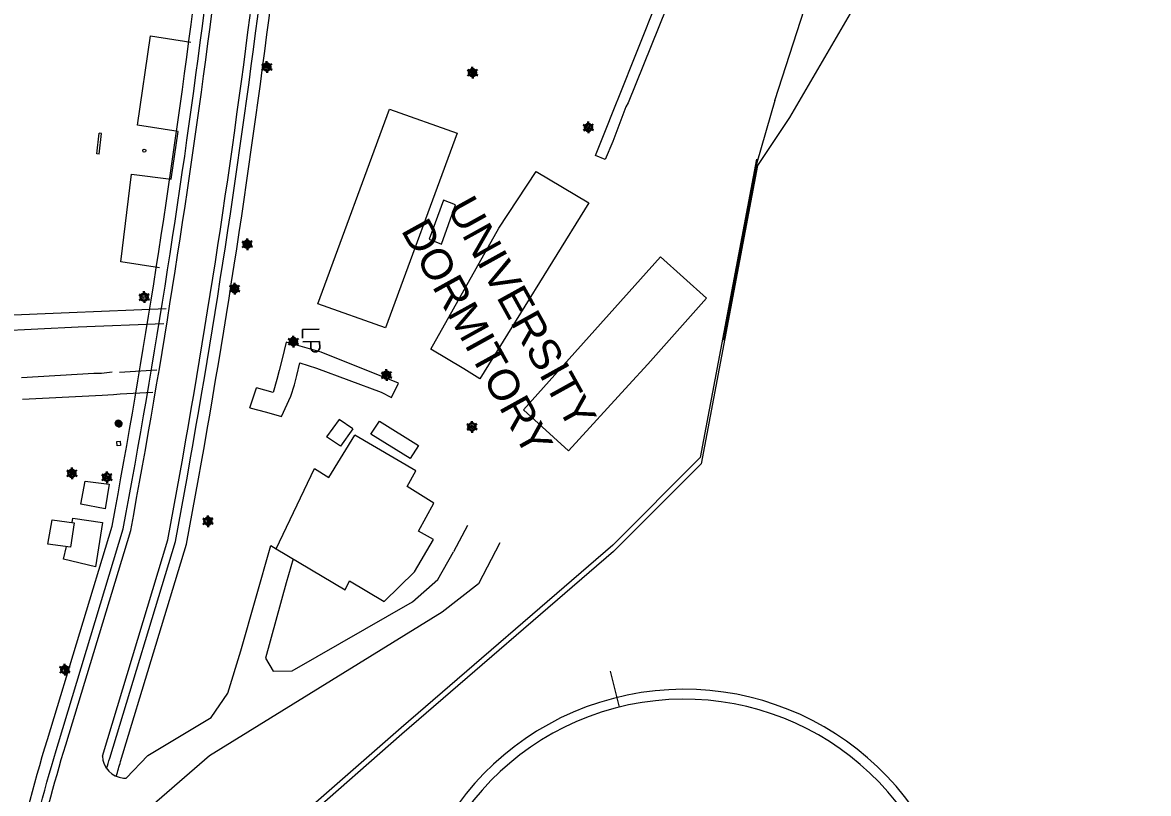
# Model space of a CAD drawing. Header units: millimetres. Extents: x -616979 to 2364082, y 43054 to 1637649.
# Drawn here: x 1337468 to 1479533, y 380221 to 477499 of the extents above; entities that cross this region are included whole.
import ezdxf

# ---------------------------------------------------------------- set-up
doc = ezdxf.new("R2010")
doc.units = ezdxf.units.MM
doc.styles.add('L60', font='simplex_.ttf', dxfattribs={"height": 1.524})
doc.styles.get("Standard").update_dxf_attribs({"font": 'arial.ttf'})
pattern_1 = [(274.122352842, (-1143931965.24, 498535506.95), (110.383895001, -53.5464532), [15.335759567, -107.350316972]), (4.122352842, (-1143931964.69, 498535499.3), (101.564413631, 68.8222116007), [7.667879784, -204.830683992]), (4.122352842, (-1143931964.55, 498535497.39), (101.564413631, 68.8222116007), [6.134303827, -206.364259949]), (4.122352842, (-1143931964.826, 498535501.214), (101.564413631, 68.8222116007), [6.134303827, -206.364259949]), (334.122352842, (-1143931964.41, 498535495.48), (101.564536254, 68.822030639), [4.907443062, -117.778633478]), (34.122352842, (-1143931964.96, 498535503.13), (-8.8193587465, 122.368483839), [4.907443062, -117.778633478])]
pattern_2 = [(274.122352842, (-1143946584.38, 498542414.69), (110.383895001, -53.5464532), [15.335759567, -107.350316972]), (4.122352842, (-1143946583.83, 498542407.04), (101.564413631, 68.8222116007), [7.667879784, -204.830683992]), (4.122352842, (-1143946583.694, 498542405.125), (101.564413631, 68.8222116007), [6.134303827, -206.364259949]), (4.122352842, (-1143946583.97, 498542408.95), (101.564413631, 68.8222116007), [6.134303827, -206.364259949]), (334.122352842, (-1143946583.56, 498542403.21), (101.564536254, 68.822030639), [4.907443062, -117.778633478]), (34.122352842, (-1143946584.11, 498542410.86), (-8.8193587465, 122.368483839), [4.907443062, -117.778633478])]
pattern_3 = [(274.122352842, (-1143946656.21, 498497721.17), (110.383895001, -53.5464532), [15.335759567, -107.350316972]), (4.122352842, (-1143946655.663, 498497713.52), (101.564413631, 68.8222116007), [7.667879784, -204.830683992]), (4.122352842, (-1143946655.526, 498497711.61), (101.564413631, 68.8222116007), [6.134303827, -206.364259949]), (4.122352842, (-1143946655.8, 498497715.434), (101.564413631, 68.8222116007), [6.134303827, -206.364259949]), (334.122352842, (-1143946655.39, 498497709.7), (101.564536254, 68.822030639), [4.907443062, -117.778633478]), (34.122352842, (-1143946655.94, 498497717.35), (-8.8193587465, 122.368483839), [4.907443062, -117.778633478])]
pattern_4 = [(274.122352842, (-1143957432.51, 498504256.95), (110.383895001, -53.5464532), [15.335759567, -107.350316972]), (4.122352842, (-1143957431.96, 498504249.3), (101.564413631, 68.8222116007), [7.667879784, -204.830683992]), (4.122352842, (-1143957431.82, 498504247.39), (101.564413631, 68.8222116007), [6.134303827, -206.364259949]), (4.122352842, (-1143957432.1, 498504251.215), (101.564413631, 68.8222116007), [6.134303827, -206.364259949]), (334.122352842, (-1143957431.68, 498504245.48), (101.564536254, 68.822030639), [4.907443062, -117.778633478]), (34.122352842, (-1143957432.24, 498504253.13), (-8.8193587465, 122.368483839), [4.907443062, -117.778633478])]
pattern_5 = [(274.122352842, (-1143975009.8, 498520762.77), (110.383895001, -53.5464532), [15.335759567, -107.350316972]), (4.122352842, (-1143975009.246, 498520755.125), (101.564413631, 68.8222116007), [7.667879784, -204.830683992]), (4.122352842, (-1143975009.11, 498520753.21), (101.564413631, 68.8222116007), [6.134303827, -206.364259949]), (4.122352842, (-1143975009.384, 498520757.037), (101.564413631, 68.8222116007), [6.134303827, -206.364259949]), (334.122352842, (-1143975008.97, 498520751.3), (101.564536254, 68.822030639), [4.907443062, -117.778633478]), (34.122352842, (-1143975009.52, 498520758.95), (-8.8193587465, 122.368483839), [4.907443062, -117.778633478])]
pattern_6 = [(274.122352842, (-1143972534.67, 498543130.37), (110.383895001, -53.5464532), [15.335759567, -107.350316972]), (4.122352842, (-1143972534.116, 498543122.72), (101.564413631, 68.8222116007), [7.667879784, -204.830683992]), (4.122352842, (-1143972533.98, 498543120.806), (101.564413631, 68.8222116007), [6.134303827, -206.364259949]), (4.122352842, (-1143972534.254, 498543124.63), (101.564413631, 68.8222116007), [6.134303827, -206.364259949]), (334.122352842, (-1143972533.84, 498543118.89), (101.564536254, 68.822030639), [4.907443062, -117.778633478]), (34.122352842, (-1143972534.39, 498543126.54), (-8.8193587465, 122.368483839), [4.907443062, -117.778633478])]
pattern_7 = [(274.122352842, (-1143988011.06, 498514091.99), (110.383895001, -53.5464532), [15.335759567, -107.350316972]), (4.122352842, (-1143988010.51, 498514084.34), (101.564413631, 68.8222116007), [7.667879784, -204.830683992]), (4.122352842, (-1143988010.37, 498514082.43), (101.564413631, 68.8222116007), [6.134303827, -206.364259949]), (4.122352842, (-1143988010.65, 498514086.25), (101.564413631, 68.8222116007), [6.134303827, -206.364259949]), (334.122352842, (-1143988010.23, 498514080.52), (101.564536254, 68.822030639), [4.907443062, -117.778633478]), (34.122352842, (-1143988010.79, 498514088.16), (-8.8193587465, 122.368483839), [4.907443062, -117.778633478])]
pattern_8 = [(274.122352842, (-1143976600.92, 498515156.49), (110.383895001, -53.5464532), [15.335759567, -107.350316972]), (4.122352842, (-1143976600.37, 498515148.84), (101.564413631, 68.8222116007), [7.667879784, -204.830683992]), (4.122352842, (-1143976600.234, 498515146.926), (101.564413631, 68.8222116007), [6.134303827, -206.364259949]), (4.122352842, (-1143976600.51, 498515150.75), (101.564413631, 68.8222116007), [6.134303827, -206.364259949]), (334.122352842, (-1143976600.1, 498515145.01), (101.564536254, 68.822030639), [4.907443062, -117.778633478]), (34.122352842, (-1143976600.65, 498515152.66), (-8.8193587465, 122.368483839), [4.907443062, -117.778633478])]
pattern_9 = [(274.122352842, (-1143969184.66, 498508475.39), (110.383895001, -53.5464532), [15.335759567, -107.350316972]), (4.122352842, (-1143969184.114, 498508467.74), (101.564413631, 68.8222116007), [7.667879784, -204.830683992]), (4.122352842, (-1143969183.976, 498508465.83), (101.564413631, 68.8222116007), [6.134303827, -206.364259949]), (4.122352842, (-1143969184.25, 498508469.655), (101.564413631, 68.8222116007), [6.134303827, -206.364259949]), (334.122352842, (-1143969183.84, 498508463.92), (101.564536254, 68.822030639), [4.907443062, -117.778633478]), (34.122352842, (-1143969184.39, 498508471.57), (-8.8193587465, 122.368483839), [4.907443062, -117.778633478])]
pattern_10 = [(274.122352842, (-1143979967.7, 498485809.27), (110.383895001, -53.5464532), [15.335759567, -107.350316972]), (4.122352842, (-1143979967.153, 498485801.62), (101.564413631, 68.8222116007), [7.667879784, -204.830683992]), (4.122352842, (-1143979967.015, 498485799.71), (101.564413631, 68.8222116007), [6.134303827, -206.364259949]), (4.122352842, (-1143979967.29, 498485803.53), (101.564413631, 68.8222116007), [6.134303827, -206.364259949]), (334.122352842, (-1143979966.88, 498485797.8), (101.564536254, 68.822030639), [4.907443062, -117.778633478]), (34.122352842, (-1143979967.43, 498485805.44), (-8.8193587465, 122.368483839), [4.907443062, -117.778633478])]
pattern_11 = [(274.122352842, (-1143997130.14, 498491855.72), (110.383895001, -53.5464532), [15.335759567, -107.350316972]), (4.122352842, (-1143997129.59, 498491848.077), (101.564413631, 68.8222116007), [7.667879784, -204.830683992]), (4.122352842, (-1143997129.45, 498491846.165), (101.564413631, 68.8222116007), [6.134303827, -206.364259949]), (4.122352842, (-1143997129.73, 498491849.99), (101.564413631, 68.8222116007), [6.134303827, -206.364259949]), (334.122352842, (-1143997129.31, 498491844.25), (101.564536254, 68.822030639), [4.907443062, -117.778633478]), (34.122352842, (-1143997129.86, 498491851.9), (-8.8193587465, 122.368483839), [4.907443062, -117.778633478])]
pattern_12 = [(274.122352842, (-1143992716.64, 498491360.25), (110.383895001, -53.5464532), [15.335759567, -107.350316972]), (4.122352842, (-1143992716.09, 498491352.6), (101.564413631, 68.8222116007), [7.667879784, -204.830683992]), (4.122352842, (-1143992715.95, 498491350.687), (101.564413631, 68.8222116007), [6.134303827, -206.364259949]), (4.122352842, (-1143992716.225, 498491354.51), (101.564413631, 68.8222116007), [6.134303827, -206.364259949]), (334.122352842, (-1143992715.81, 498491348.77), (101.564536254, 68.822030639), [4.907443062, -117.778633478]), (34.122352842, (-1143992716.36, 498491356.42), (-8.8193587465, 122.368483839), [4.907443062, -117.778633478])]
pattern_13 = [(274.122352842, (-1143998027.59, 498467083.64), (110.383895001, -53.5464532), [15.335759567, -107.350316972]), (4.122352842, (-1143998027.04, 498467075.99), (101.564413631, 68.8222116007), [7.667879784, -204.830683992]), (4.122352842, (-1143998026.9, 498467074.08), (101.564413631, 68.8222116007), [6.134303827, -206.364259949]), (4.122352842, (-1143998027.18, 498467077.904), (101.564413631, 68.8222116007), [6.134303827, -206.364259949]), (334.122352842, (-1143998026.76, 498467072.17), (101.564536254, 68.822030639), [4.907443062, -117.778633478]), (34.122352842, (-1143998027.32, 498467079.82), (-8.8193587465, 122.368483839), [4.907443062, -117.778633478])]

# ---------------------------------------------------------------- blocks, each defined once
blk = doc.blocks.new('cg_t18')
for q in [(-0.125, 0), (-0.119, 0.039), (-0.119, -0.039), (-0.101, 0.073), (-0.101, -0.073), (-0.073, 0.101), (-0.073, -0.101), (-0.039, 0.119), (-0.039, -0.119), (0, 0.125), (0.039, 0.119), (0.073, 0.101), (0.101, 0.073), (0.119, 0.039), (0.125, 0), (0.119, -0.039), (0.101, -0.073), (0.073, -0.101), (0.039, -0.119), (0, -0.125)]:
    blk.add_line((0, 0), q)
blk = doc.blocks.new('lumin')
at = {"lineweight": 30}
for p, q in [((-0.00082, 0.00048), (-0.00132, 0.00076)), ((0, 0.00095), (0, 0.00152)), ((0.00082, 0.00048), (0.00132, 0.00076)), ((-0.00082, -0.00048), (-0.00132, -0.00076)), ((0, -0.00095), (0, -0.00152)), ((0.00083, -0.00048), (0.00132, -0.00076))]:
    blk.add_line(p, q, dxfattribs=at)
blk.add_circle((0, 0), 0.000953, dxfattribs=at)

msp = doc.modelspace()

# ---------------------------------------------------------------- hatches: boundary and pattern name
at = {"lineweight": 5}
h = msp.add_hatch(dxfattribs=at)
h.set_pattern_fill('SWAMP', color=256, scale=4.83016, angle=-85.87764716, style=0)
h.set_pattern_definition(pattern_6)
h.paths.add_polyline_path([(1368295.506, 471887.805), (1367947.641, 472188.898, 0.4142135623), (1367994.413, 471539.94)])
h = msp.add_hatch(dxfattribs=at)
h.set_pattern_fill('SWAMP', color=256, scale=4.83016, angle=-85.87764716, style=0)
h.set_pattern_definition(pattern_6)
h.paths.add_polyline_path([(1368295.506, 471887.805), (1368596.598, 472235.67, 0.1989123674), (1368262.433, 472346.688, 0.1989123674), (1367947.641, 472188.898)])
h = msp.add_hatch(dxfattribs=at)
h.set_pattern_fill('SWAMP', color=256, scale=4.83016, angle=-85.87764716, style=0)
h.set_pattern_definition(pattern_6)
h.paths.add_polyline_path([(1368328.579, 471428.923, 0.1989123674), (1368643.371, 471586.713), (1368295.506, 471887.805), (1367994.413, 471539.94, 0.1989123674)])
h = msp.add_hatch(dxfattribs=at)
h.set_pattern_fill('SWAMP', color=256, scale=4.83016, angle=-85.87764716, style=0)
h.set_pattern_definition(pattern_6)
h.paths.add_polyline_path([(1368643.371, 471586.713, 0.4142135623), (1368596.598, 472235.67), (1368295.506, 471887.805)])
h = msp.add_hatch(dxfattribs=at)
h.set_pattern_fill('SWAMP', color=256, scale=4.83016, angle=-85.87764716, style=0)
h.set_pattern_definition(pattern_2)
h.paths.add_polyline_path([(1394245.79, 471172.125), (1393897.925, 471473.218, 0.4142135623), (1393944.697, 470824.26)])
h = msp.add_hatch(dxfattribs=at)
h.set_pattern_fill('SWAMP', color=256, scale=4.83016, angle=-85.87764716, style=0)
h.set_pattern_definition(pattern_2)
h.paths.add_polyline_path([(1394245.79, 471172.125), (1394546.883, 471519.99, 0.1989123674), (1394212.717, 471631.007, 0.1989123674), (1393897.925, 471473.218)])
h = msp.add_hatch(dxfattribs=at)
h.set_pattern_fill('SWAMP', color=256, scale=4.83016, angle=-85.87764716, style=0)
h.set_pattern_definition(pattern_2)
h.paths.add_polyline_path([(1394278.863, 470713.243, 0.1989123674), (1394593.655, 470871.032), (1394245.79, 471172.125), (1393944.697, 470824.26, 0.1989123674)])
h = msp.add_hatch(dxfattribs=at)
h.set_pattern_fill('SWAMP', color=256, scale=4.83016, angle=-85.87764716, style=0)
h.set_pattern_definition(pattern_2)
h.paths.add_polyline_path([(1394593.655, 470871.032, 0.4142135623), (1394546.883, 471519.99), (1394245.79, 471172.125)])
h = msp.add_hatch(dxfattribs=at)
h.set_pattern_fill('SWAMP', color=256, scale=4.83016, angle=-85.87764716, style=0)
h.set_pattern_definition(pattern_1)
h.paths.add_polyline_path([(1408864.934, 464264.39), (1408517.069, 464565.482, 0.4142135623), (1408563.841, 463916.525)])
h = msp.add_hatch(dxfattribs=at)
h.set_pattern_fill('SWAMP', color=256, scale=4.83016, angle=-85.87764716, style=0)
h.set_pattern_definition(pattern_1)
h.paths.add_polyline_path([(1408864.934, 464264.39), (1409166.027, 464612.255, 0.1989123674), (1408831.861, 464723.272, 0.1989123674), (1408517.069, 464565.482)])
h = msp.add_hatch(dxfattribs=at)
h.set_pattern_fill('SWAMP', color=256, scale=4.83016, angle=-85.87764716, style=0)
h.set_pattern_definition(pattern_1)
h.paths.add_polyline_path([(1409212.799, 463963.297, 0.4142135623), (1409166.027, 464612.255), (1408864.934, 464264.39)])
h = msp.add_hatch(dxfattribs=at)
h.set_pattern_fill('SWAMP', color=256, scale=4.83016, angle=-85.87764716, style=0)
h.set_pattern_definition(pattern_1)
h.paths.add_polyline_path([(1408898.007, 463805.507, 0.1989123674), (1409212.799, 463963.297), (1408864.934, 464264.39), (1408563.841, 463916.525, 0.1989123674)])
h = msp.add_hatch(dxfattribs=at)
h.set_pattern_fill('SWAMP', color=256, scale=4.83016, angle=-85.87764716, style=0)
h.set_pattern_definition(pattern_5)
h.paths.add_polyline_path([(1365820.376, 449520.212), (1365472.511, 449821.305, 0.4142135623), (1365519.283, 449172.347)])
h = msp.add_hatch(dxfattribs=at)
h.set_pattern_fill('SWAMP', color=256, scale=4.83016, angle=-85.87764716, style=0)
h.set_pattern_definition(pattern_5)
h.paths.add_polyline_path([(1365820.376, 449520.212), (1366121.469, 449868.077, 0.1989123674), (1365787.303, 449979.095, 0.1989123674), (1365472.511, 449821.305)])
h = msp.add_hatch(dxfattribs=at)
h.set_pattern_fill('SWAMP', color=256, scale=4.83016, angle=-85.87764716, style=0)
h.set_pattern_definition(pattern_5)
h.paths.add_polyline_path([(1365853.449, 449061.33, 0.1989123674), (1366168.241, 449219.12), (1365820.376, 449520.212), (1365519.283, 449172.347, 0.1989123674)])
h = msp.add_hatch(dxfattribs=at)
h.set_pattern_fill('SWAMP', color=256, scale=4.83016, angle=-85.87764716, style=0)
h.set_pattern_definition(pattern_5)
h.paths.add_polyline_path([(1366168.241, 449219.12, 0.4142135623), (1366121.469, 449868.077), (1365820.376, 449520.212)])
h = msp.add_hatch(dxfattribs=at)
h.set_pattern_fill('SWAMP', color=256, scale=4.83016, angle=-85.87764716, style=0)
h.set_pattern_definition(pattern_7)
h.paths.add_polyline_path([(1352819.113, 442849.427), (1353120.205, 443197.292, 0.1989123674), (1352786.039, 443308.31, 0.1989123674), (1352471.247, 443150.52)])
h = msp.add_hatch(dxfattribs=at)
h.set_pattern_fill('SWAMP', color=256, scale=4.83016, angle=-85.87764716, style=0)
h.set_pattern_definition(pattern_8)
h.paths.add_polyline_path([(1364229.25, 443913.925), (1363881.385, 444215.018, 0.4142135623), (1363928.158, 443566.06)])
h = msp.add_hatch(dxfattribs=at)
h.set_pattern_fill('SWAMP', color=256, scale=4.83016, angle=-85.87764716, style=0)
h.set_pattern_definition(pattern_8)
h.paths.add_polyline_path([(1364229.25, 443913.925), (1364530.343, 444261.79, 0.1989123674), (1364196.177, 444372.808, 0.1989123674), (1363881.385, 444215.018)])
h = msp.add_hatch(dxfattribs=at)
h.set_pattern_fill('SWAMP', color=256, scale=4.83016, angle=-85.87764716, style=0)
h.set_pattern_definition(pattern_8)
h.paths.add_polyline_path([(1364262.323, 443455.043, 0.1989123674), (1364577.115, 443612.832), (1364229.25, 443913.925), (1363928.158, 443566.06, 0.1989123674)])
h = msp.add_hatch(dxfattribs=at)
h.set_pattern_fill('SWAMP', color=256, scale=4.83016, angle=-85.87764716, style=0)
h.set_pattern_definition(pattern_8)
h.paths.add_polyline_path([(1364577.115, 443612.832, 0.4142135623), (1364530.343, 444261.79), (1364229.25, 443913.925)])
h = msp.add_hatch(dxfattribs=at)
h.set_pattern_fill('SWAMP', color=256, scale=4.83016, angle=-85.87764716, style=0)
h.set_pattern_definition(pattern_7)
h.paths.add_polyline_path([(1352819.113, 442849.427), (1352471.247, 443150.52, 0.4142135623), (1352518.02, 442501.562)])
h = msp.add_hatch(dxfattribs=at)
h.set_pattern_fill('SWAMP', color=256, scale=4.83016, angle=-85.87764716, style=0)
h.set_pattern_definition(pattern_7)
h.paths.add_polyline_path([(1352852.186, 442390.545, 0.1989123674), (1353166.978, 442548.335), (1352819.113, 442849.427), (1352518.02, 442501.562, 0.1989123674)])
h = msp.add_hatch(dxfattribs=at)
h.set_pattern_fill('SWAMP', color=256, scale=4.83016, angle=-85.87764716, style=0)
h.set_pattern_definition(pattern_7)
h.paths.add_polyline_path([(1353166.978, 442548.335, 0.4142135623), (1353120.205, 443197.292), (1352819.113, 442849.427)])
h = msp.add_hatch(dxfattribs=at)
h.set_pattern_fill('SWAMP', color=256, scale=4.83016, angle=-85.87764716, style=0)
h.set_pattern_definition(pattern_9)
h.paths.add_polyline_path([(1371645.508, 437232.83), (1371946.601, 437580.695, 0.1989123674), (1371612.435, 437691.713, 0.1989123674), (1371297.643, 437533.923)])
h = msp.add_hatch(dxfattribs=at)
h.set_pattern_fill('SWAMP', color=256, scale=4.83016, angle=-85.87764716, style=0)
h.set_pattern_definition(pattern_9)
h.paths.add_polyline_path([(1371993.373, 436931.737, 0.4142135623), (1371946.601, 437580.695), (1371645.508, 437232.83)])
h = msp.add_hatch(dxfattribs=at)
h.set_pattern_fill('SWAMP', color=256, scale=4.83016, angle=-85.87764716, style=0)
h.set_pattern_definition(pattern_9)
h.paths.add_polyline_path([(1371645.508, 437232.83), (1371297.643, 437533.923, 0.4142135623), (1371344.416, 436884.965)])
h = msp.add_hatch(dxfattribs=at)
h.set_pattern_fill('SWAMP', color=256, scale=4.83016, angle=-85.87764716, style=0)
h.set_pattern_definition(pattern_9)
h.paths.add_polyline_path([(1371678.581, 436773.948, 0.1989123674), (1371993.373, 436931.737), (1371645.508, 437232.83), (1371344.416, 436884.965, 0.1989123674)])
h = msp.add_hatch(dxfattribs=at)
h.set_pattern_fill('SWAMP', color=256, scale=4.83016, angle=-85.87764716, style=0)
h.set_pattern_definition(pattern_4)
h.paths.add_polyline_path([(1383397.662, 433014.39), (1383049.797, 433315.483, 0.4142135623), (1383096.569, 432666.525)])
h = msp.add_hatch(dxfattribs=at)
h.set_pattern_fill('SWAMP', color=256, scale=4.83016, angle=-85.87764716, style=0)
h.set_pattern_definition(pattern_4)
h.paths.add_polyline_path([(1383397.662, 433014.39), (1383698.755, 433362.256, 0.1989123674), (1383364.589, 433473.273, 0.1989123674), (1383049.797, 433315.483)])
h = msp.add_hatch(dxfattribs=at)
h.set_pattern_fill('SWAMP', color=256, scale=4.83016, angle=-85.87764716, style=0)
h.set_pattern_definition(pattern_4)
h.paths.add_polyline_path([(1383745.527, 432713.298, 0.4142135623), (1383698.755, 433362.256), (1383397.662, 433014.39)])
h = msp.add_hatch(dxfattribs=at)
h.set_pattern_fill('SWAMP', color=256, scale=4.83016, angle=-85.87764716, style=0)
h.set_pattern_definition(pattern_4)
h.paths.add_polyline_path([(1383430.735, 432555.508, 0.1989123674), (1383745.527, 432713.298), (1383397.662, 433014.39), (1383096.569, 432666.525, 0.1989123674)])
h = msp.add_hatch(dxfattribs=at)
h.set_pattern_fill('SWAMP', color=256, scale=4.83016, angle=-85.87764716, style=0)
h.set_pattern_definition(pattern_3)
h.paths.add_polyline_path([(1394173.959, 426478.61), (1393826.094, 426779.703, 0.4142135623), (1393872.866, 426130.745)])
h = msp.add_hatch(dxfattribs=at)
h.set_pattern_fill('SWAMP', color=256, scale=4.83016, angle=-85.87764716, style=0)
h.set_pattern_definition(pattern_3)
h.paths.add_polyline_path([(1394173.959, 426478.61), (1394475.051, 426826.475, 0.1989123674), (1394140.886, 426937.492, 0.1989123674), (1393826.094, 426779.703)])
h = msp.add_hatch(dxfattribs=at)
h.set_pattern_fill('SWAMP', color=256, scale=4.83016, angle=-85.87764716, style=0)
h.set_pattern_definition(pattern_3)
h.paths.add_polyline_path([(1394207.032, 426019.727, 0.1989123674), (1394521.824, 426177.517), (1394173.959, 426478.61), (1393872.866, 426130.745, 0.1989123674)])
h = msp.add_hatch(dxfattribs=at)
h.set_pattern_fill('SWAMP', color=256, scale=4.83016, angle=-85.87764716, style=0)
h.set_pattern_definition(pattern_3)
h.paths.add_polyline_path([(1394521.824, 426177.517, 0.4142135623), (1394475.051, 426826.475), (1394173.959, 426478.61)])
h = msp.add_hatch(dxfattribs=at)
h.set_pattern_fill('SWAMP', color=256, scale=4.83016, angle=-85.87764716, style=0)
h.set_pattern_definition(pattern_11)
h.paths.add_polyline_path([(1343700.033, 420613.164), (1343352.168, 420914.257, 0.4142135623), (1343398.94, 420265.299)])
h = msp.add_hatch(dxfattribs=at)
h.set_pattern_fill('SWAMP', color=256, scale=4.83016, angle=-85.87764716, style=0)
h.set_pattern_definition(pattern_11)
h.paths.add_polyline_path([(1343700.033, 420613.164), (1344001.126, 420961.029, 0.1989123674), (1343666.96, 421072.047, 0.1989123674), (1343352.168, 420914.257)])
h = msp.add_hatch(dxfattribs=at)
h.set_pattern_fill('SWAMP', color=256, scale=4.83016, angle=-85.87764716, style=0)
h.set_pattern_definition(pattern_11)
h.paths.add_polyline_path([(1343733.106, 420154.282, 0.1989123674), (1344047.898, 420312.072), (1343700.033, 420613.164), (1343398.94, 420265.299, 0.1989123674)])
h = msp.add_hatch(dxfattribs=at)
h.set_pattern_fill('SWAMP', color=256, scale=4.83016, angle=-85.87764716, style=0)
h.set_pattern_definition(pattern_11)
h.paths.add_polyline_path([(1344047.898, 420312.072, 0.4142135623), (1344001.126, 420961.029), (1343700.033, 420613.164)])
h = msp.add_hatch(dxfattribs=at)
h.set_pattern_fill('SWAMP', color=256, scale=4.83016, angle=-85.87764716, style=0)
h.set_pattern_definition(pattern_12)
h.paths.add_polyline_path([(1348113.535, 420117.686), (1348414.628, 420465.551, 0.1989123674), (1348080.462, 420576.569, 0.1989123674), (1347765.67, 420418.779)])
h = msp.add_hatch(dxfattribs=at)
h.set_pattern_fill('SWAMP', color=256, scale=4.83016, angle=-85.87764716, style=0)
h.set_pattern_definition(pattern_12)
h.paths.add_polyline_path([(1348113.535, 420117.686), (1347765.67, 420418.779, 0.4142135623), (1347812.442, 419769.821)])
h = msp.add_hatch(dxfattribs=at)
h.set_pattern_fill('SWAMP', color=256, scale=4.83016, angle=-85.87764716, style=0)
h.set_pattern_definition(pattern_12)
h.paths.add_polyline_path([(1348146.608, 419658.804, 0.1989123674), (1348461.4, 419816.593), (1348113.535, 420117.686), (1347812.442, 419769.821, 0.1989123674)])
h = msp.add_hatch(dxfattribs=at)
h.set_pattern_fill('SWAMP', color=256, scale=4.83016, angle=-85.87764716, style=0)
h.set_pattern_definition(pattern_12)
h.paths.add_polyline_path([(1348461.4, 419816.593, 0.4142135623), (1348414.628, 420465.551), (1348113.535, 420117.686)])
h = msp.add_hatch(dxfattribs=at)
h.set_pattern_fill('SWAMP', color=256, scale=4.83016, angle=-85.87764716, style=0)
h.set_pattern_definition(pattern_10)
h.paths.add_polyline_path([(1360862.469, 414566.708), (1360514.604, 414867.8, 0.4142135623), (1360561.376, 414218.842)])
h = msp.add_hatch(dxfattribs=at)
h.set_pattern_fill('SWAMP', color=256, scale=4.83016, angle=-85.87764716, style=0)
h.set_pattern_definition(pattern_10)
h.paths.add_polyline_path([(1360862.469, 414566.708), (1361163.562, 414914.573, 0.1989123674), (1360829.396, 415025.59, 0.1989123674), (1360514.604, 414867.8)])
h = msp.add_hatch(dxfattribs=at)
h.set_pattern_fill('SWAMP', color=256, scale=4.83016, angle=-85.87764716, style=0)
h.set_pattern_definition(pattern_10)
h.paths.add_polyline_path([(1361210.334, 414265.615, 0.4142135623), (1361163.562, 414914.573), (1360862.469, 414566.708)])
h = msp.add_hatch(dxfattribs=at)
h.set_pattern_fill('SWAMP', color=256, scale=4.83016, angle=-85.87764716, style=0)
h.set_pattern_definition(pattern_10)
h.paths.add_polyline_path([(1360895.542, 414107.825, 0.1989123674), (1361210.334, 414265.615), (1360862.469, 414566.708), (1360561.376, 414218.842, 0.1989123674)])
h = msp.add_hatch(dxfattribs=at)
h.set_pattern_fill('SWAMP', color=256, scale=4.83016, angle=-85.87764716, style=0)
h.set_pattern_definition(pattern_13)
h.paths.add_polyline_path([(1342802.583, 395841.08), (1342454.717, 396142.173, 0.4142135623), (1342501.49, 395493.215)])
h = msp.add_hatch(dxfattribs=at)
h.set_pattern_fill('SWAMP', color=256, scale=4.83016, angle=-85.87764716, style=0)
h.set_pattern_definition(pattern_13)
h.paths.add_polyline_path([(1342802.583, 395841.08), (1343103.675, 396188.945, 0.1989123674), (1342769.51, 396299.963, 0.1989123674), (1342454.717, 396142.173)])
h = msp.add_hatch(dxfattribs=at)
h.set_pattern_fill('SWAMP', color=256, scale=4.83016, angle=-85.87764716, style=0)
h.set_pattern_definition(pattern_13)
h.paths.add_polyline_path([(1342835.656, 395382.198, 0.1989123674), (1343150.448, 395539.987), (1342802.583, 395841.08), (1342501.49, 395493.215, 0.1989123674)])
h = msp.add_hatch(dxfattribs=at)
h.set_pattern_fill('SWAMP', color=256, scale=4.83016, angle=-85.87764716, style=0)
h.set_pattern_definition(pattern_13)
h.paths.add_polyline_path([(1343150.448, 395539.987, 0.4142135623), (1343103.675, 396188.945), (1342802.583, 395841.08)])

# ---------------------------------------------------------------- linework, layer by layer
for p, q in [((1479532.791, 543198.454), (1434227.322, 465505.345)), ((1432387.111, 467674.017), (1437735.397, 484175.955)), ((1412604.74, 467875.385), (1417603.206, 480361.734)), ((1418713.353, 479337.613), (1413872.176, 467356.555)), ((1351990.279, 464562.423), (1353600.497, 475816.662)), ((1353600.497, 475816.662), (1358685.955, 475001.571)), ((1412419.238, 467358.376), (1412604.74, 467875.385)), ((1432387.111, 467674.017), (1430126.376, 459801.517, 35743.188)), ((1410706.845, 463031.504), (1412419.238, 467358.376)), ((1413607.509, 466862.896), (1411946.07, 462500.955)), ((1413872.176, 467356.555), (1413607.509, 466862.896)), ((1357124.608, 463741.169), (1351990.279, 464562.423)), ((1434227.322, 465505.345), (1430183.801, 459456.278)), ((1346842.599, 460931.274), (1347128.618, 463547.569)), ((1347416.711, 463516.074), (1347128.618, 463547.569)), ((1347130.692, 460899.779), (1347416.711, 463516.074)), ((1356230.265, 457739.573), (1357124.608, 463741.169)), ((1409741.318, 460705.223), (1410706.845, 463031.504)), ((1411946.07, 462500.955), (1410998.425, 460195.333)), ((1347130.692, 460899.779), (1346842.599, 460931.274)), ((1410998.425, 460195.333), (1409741.318, 460705.223)), ((1430080.023, 460253.537), (1422982.597, 422621.863)), ((1430183.801, 459456.278), (1423084.832, 421824.895)), ((1430126.376, 459801.517, 35743.188), (1425869.318, 437431.406)), ((1349863.579, 447304.767), (1351216.508, 458366.125)), ((1351216.508, 458366.125), (1356230.265, 457739.573)), ((1354741.834, 446542.539), (1349863.579, 447304.767)), ((1325968.666, 440197.517), (1343360.086, 440918.274)), ((1343360.086, 440918.274), (1355594.529, 441408.577)), ((1344471.449, 439070.983), (1332882.059, 438477.834)), ((1355302.88, 439486.165), (1344471.449, 439070.983)), ((1370741.176, 437148.282), (1370212.537, 435076.252)), ((1375132.457, 435886.058), (1370741.176, 437148.282)), ((1393135.677, 433791.444), (1388981.548, 436303.082)), ((1370212.537, 435076.252), (1369845.268, 433587.29)), ((1384893.916, 432008.412), (1375132.457, 435886.058)), ((1347448.511, 433241.872), (1348772.63, 433414.788)), ((1349685.99, 433374.078), (1354422.911, 433685.829)), ((1369845.268, 433587.29), (1369540.41, 432441.814)), ((1372098.373, 432965.162), (1372469.027, 434541.537)), ((1372469.027, 434541.537), (1374550.78, 433878.003)), ((1374550.78, 433878.003), (1382730.743, 430845.226)), ((1337335.409, 432726.068), (1346478.728, 433259.145)), ((1346478.728, 433259.145), (1347448.511, 433241.872)), ((1369540.41, 432441.814), (1369105.086, 430822.036)), ((1371767.387, 431779.062), (1372098.373, 432965.162)), ((1384007.207, 430201.136), (1384893.916, 432008.412)), ((1348952.753, 430512.471), (1347526.03, 430419.328)), ((1349780.002, 430591.464), (1348952.753, 430512.471)), ((1353917.785, 430796.371), (1349780.002, 430591.464)), ((1366144.698, 428894.36), (1366991.042, 431396.074)), ((1369105.086, 430822.036), (1366991.042, 431396.074)), ((1371309.233, 430341.661), (1371767.387, 431779.062)), ((1382730.743, 430845.226), (1384007.207, 430201.136)), ((1346665.708, 430396.064), (1337450.775, 429915.938)), ((1347526.03, 430419.328), (1346665.708, 430396.064)), ((1370156.642, 427788.819), (1371309.233, 430341.661)), ((1366144.698, 428894.36), (1368258.742, 428320.322)), ((1368258.742, 428320.322), (1370156.642, 427788.819)), ((1377420.204, 427392.215), (1375842.703, 425225.219)), ((1379150.571, 426228.772), (1377420.204, 427392.215)), ((1379150.571, 426228.772), (1377573.071, 424061.777)), ((1381427.808, 425540.586), (1382527.276, 427217.916)), ((1382527.276, 427217.916), (1387437.303, 424133.487)), ((1377573.071, 424061.777), (1375842.703, 425225.219)), ((1376096.525, 420090.891), (1379391.494, 425412.493)), ((1387097.292, 420922.491), (1379391.494, 425412.493)), ((1386385.318, 422469.265), (1381427.808, 425540.586)), ((1387437.303, 424133.487), (1386385.318, 422469.265)), ((1422982.597, 422621.863), (1411936.383, 411540.95)), ((1369479.754, 411110.238), (1374300.1, 421230.202)), ((1374300.1, 421230.202), (1376096.525, 420090.891)), ((1385979.422, 418962.96), (1387097.292, 420922.491)), ((1423084.832, 421824.895), (1412038.163, 410744.435)), ((1344823.724, 416713.462), (1345370.418, 419610.05)), ((1345370.418, 419610.05), (1348389.401, 419246.515)), ((1348389.401, 419246.515), (1347906.856, 416131.786)), ((1389366.373, 416853.52), (1385979.422, 418962.96)), ((1347906.856, 416131.786), (1344823.724, 416713.462)), ((1387433.234, 413304.94), (1389366.373, 416853.52)), ((1343714.649, 414417.436), (1343837.19, 414947.418)), ((1343837.19, 414947.418), (1347548.007, 414391.61)), ((1340642.951, 411695.361), (1341217.769, 414739.257)), ((1341217.769, 414739.257), (1343964.88, 414385.183)), ((1343964.88, 414385.183), (1343508.464, 411311.079)), ((1347548.007, 414391.61), (1346671.284, 408817.442)), ((1393595.243, 414018.269), (1391834.325, 410697.155)), ((1386931.334, 408174.257), (1389338.339, 412270.316)), ((1389338.339, 412270.316), (1387433.234, 413304.94)), ((1343508.464, 411311.079), (1340642.951, 411695.361)), ((1342648.403, 409805.97), (1343011.809, 411377.683)), ((1365014.269, 398216.775), (1368797.581, 411518.02)), ((1368797.581, 411518.02), (1369479.754, 411110.238)), ((1369479.754, 411110.238), (1378184.194, 405906.995)), ((1411936.383, 411540.95), (1385224.353, 388501.887)), ((1412038.163, 410744.435), (1385325.187, 387706.468)), ((1389848.843, 407202.915), (1391834.325, 410697.155)), ((1397708.662, 411837.255), (1394980.22, 406691.379)), ((1346671.284, 408817.442), (1342648.403, 409805.97)), ((1371619.673, 409831.061), (1370748.236, 406814.185)), ((1383094.567, 404430.364), (1386931.334, 408174.257)), ((1370748.236, 406814.185), (1368121.707, 397297.863)), ((1378184.194, 405906.995), (1378724.991, 407042.36)), ((1378724.991, 407042.36), (1383094.567, 404430.364)), ((1386688.718, 404418.215), (1389848.843, 407202.915)), ((1394980.22, 406691.379), (1390405.526, 403107.38)), ((1371491.817, 395690.849), (1386688.718, 404418.215)), ((1390405.526, 403107.38), (1361057.634, 384982.257)), ((1363385.817, 392859.618), (1365014.269, 398216.775)), ((1368121.707, 397297.863), (1369101.474, 395663.851)), ((1369101.474, 395663.851), (1371491.817, 395690.849)), ((1411613.512, 395652.873), (1412739.842, 391111.423)), ((1361289.919, 389822.317), (1363385.817, 392859.618)), ((1353268.469, 385011.676), (1361289.919, 389822.317)), ((1385224.353, 388501.887), (1372782.099, 377601.777)), ((1385325.187, 387706.468), (1372708.778, 376654.703)), ((1350559.208, 382152.932), (1353268.469, 385011.676)), ((1361057.634, 384982.257), (1344776.015, 370872.054)), ((1350202.379, 382165.944), (1350559.208, 382152.932))]:
    msp.add_line(p, q, dxfattribs=at)
for points in [[(1349293.718, 382379.587, -0.0022821504), (1349850.998, 384247.897), (1358167.412, 411671.498, 0.0143920464), (1368579.502, 478068.33), (1374367.603, 524355.281, -0.1674549487), (1378898.79, 537718.229, -0.0636612776), (1397220.763, 556021.789, 0.0113761797), (1406568.153, 563588.33, -0.0026435807), (1417205.796, 572511.261, 0.1398283052), (1428658.105, 589241.419), (1434054.572, 605395.128), (1435781.269, 616400.636, 0.0963650709), (1436396.304, 631288.328, 0.2957065771), (1402905.578, 669023.657)], [(1347539.853, 384948.769), (1355817.621, 412244.933, 0.0143628878), (1366183.44, 478370.832), (1371952.298, 524503.903, -0.1657419307), (1376989.046, 539196.57, -0.0636612776), (1395744.344, 557933.018, 0.0113761797), (1405006.326, 565430.424, -0.0026435807), (1415663.535, 574369.766, 0.1398283052), (1426367.465, 590006.652), (1431699.968, 605968.892), (1433410.177, 616869.312, 0.0970027715), (1434008.65, 630925.396, 0.2957065771), (1402261.645, 666696.005)], [(1348076.674, 383375.578, -0.0015692353), (1348464.311, 384668.42), (1356757.542, 412015.575, 0.0143745621), (1367141.864, 478249.831), (1372918.301, 524443.497, -0.1663946885), (1377752.943, 538605.234, -0.0636612776), (1396334.911, 557168.526, 0.0113761797), (1405631.057, 564693.586, -0.0026435807), (1416280.439, 573626.364, 0.1398283052), (1427283.721, 589700.559), (1432641.81, 605739.387), (1434358.557, 616681.478, 0.0967403056), (1434963.712, 631070.569, 0.2957065771), (1402519.218, 667627.066), (1402519.218, 667627.066)], [(1338933.408, 371328.031, -0.0176008301), (1342917.564, 386350.513), (1351117.918, 413391.407, 0.0143042977), (1361391.317, 478975.846), (1367124.353, 524822.445, -0.1629873149), (1373169.557, 542153.25, -0.0636612776), (1392791.505, 561755.478, 0.0113761797), (1401882.671, 569114.61, -0.0026435807), (1412579.012, 578086.777, 0.1398283052), (1421786.186, 591537.12), (1426990.761, 607116.42), (1428669.541, 617816.524, 0.0984903152), (1429233.341, 630199.533, 0.3026522603), (1400008.547, 662294.525, 0.042272732)], [(1337769.01, 370555.809, -0.0187415129), (1341993.106, 386630.862), (1350177.958, 413620.637, 0.0142925357), (1360432.892, 479096.85), (1366159.127, 524889.058, -0.1625185503), (1372405.66, 542744.586, -0.0636612776), (1392200.938, 562519.969, 0.0113761797), (1401257.94, 569851.448, -0.0026435807), (1411962.107, 578830.179, 0.1398283052), (1420869.93, 591843.213), (1426048.919, 607345.926), (1427721.693, 618007.744, 0.0988291801), (1428278.279, 630054.361, 0.3026522603), (1399774.798, 661357.2, 0.042272732)], [(1336032.633, 369404.252, -0.0204242205), (1340606.419, 387051.385), (1348768.006, 413964.443, 0.0142748652), (1358995.256, 479278.357), (1364711.487, 524990.571, -0.1618566601), (1371259.813, 543631.591, -0.0636612776), (1391315.086, 563666.707, 0.0113761797), (1400320.844, 570956.704, -0.0026435807), (1411036.75, 579945.282, 0.1398283052), (1419495.546, 592302.353), (1424636.157, 607690.184), (1426300.115, 618295.815, 0.0993685734), (1426845.687, 629836.602, 0.3026522603), (1399424.173, 659951.211, 0.042272732)]]:
    msp.add_lwpolyline(points, format="xyb", dxfattribs=at)
for points in [[(1392299.3, 463542.083), (1383268.577, 438971.281), (1374749.294, 442008.658), (1383780.017, 466579.46), (1392299.3, 463542.083)], [(1388981.548, 436303.082), (1397577.896, 451547.569), (1402274.2, 458685.182), (1408901.314, 454755.971), (1395179.065, 432555.987), (1393135.677, 433791.444)]]:
    msp.add_lwpolyline(points, dxfattribs=at)
for points in [[(1390571.099, 455100.741), (1388786.137, 450168.146), (1390342.721, 449534.559), (1392087.752, 454483.648)], [(1417983.269, 447943.107), (1423774.974, 442704.272), (1416346.317, 434372.136), (1413985.838, 431780.665), (1406342.426, 423471.792), (1400683.619, 428613.667)], [(1349778.106, 424671.621), (1349817.029, 424131.567), (1349405.913, 424101.937), (1349366.99, 424641.99)]]:
    msp.add_lwpolyline(points, close=True, dxfattribs=at)
for centre, radius in [((1368295.506, 471887.805, 35743.188), 483.016), ((1368295.506, 471887.805, 35743.188), 193.206), ((1394245.79, 471172.125, 35743.188), 483.016), ((1394245.79, 471172.125, 35743.188), 193.206), ((1408864.934, 464264.39, 35743.188), 483.016), ((1408864.934, 464264.39, 35743.188), 193.206), ((1352833.417, 461330.162), 193.206), ((1365820.376, 449520.212, 35743.188), 483.016), ((1365820.376, 449520.212, 35743.188), 193.206), ((1352819.113, 442849.427, 35743.188), 483.016), ((1364229.25, 443913.925, 35743.188), 483.016), ((1371645.508, 437232.83, 35743.188), 483.016), ((1371645.508, 437232.83, 35743.188), 193.206), ((1383397.662, 433014.39, 35743.188), 483.016), ((1394173.959, 426478.61, 35743.188), 483.016), ((1394173.959, 426478.61, 35743.188), 193.206), ((1343700.033, 420613.164), 483.016), ((1343700.033, 420613.164), 193.206), ((1348113.535, 420117.686, 35743.188), 483.016), ((1348113.535, 420117.686, 35743.188), 193.206), ((1360862.469, 414566.708, 35743.188), 483.016), ((1342802.583, 395841.08, 35743.188), 483.016)]:
    msp.add_circle(centre, radius, dxfattribs=at)
for centre, radius, start, end in [((1420942.231, 358038.742), 35324.026, 15.3448611, 12.51301147), ((1420942.231, 358038.742), 34074.645, 15.61058966, 12.24728291), ((1350442.898, 385061.191), 2905.22, 182.21769769, 265.25113832)]:
    msp.add_arc(centre, radius, start, end, dxfattribs=at)

# ---------------------------------------------------------------- block references
for name, p, xscale, yscale, zscale, rotation in [('lumin', (1368295.506, 471887.805, 35743.188), 483016.0493695766, 483016.0493695769, 483016.0493695769, 182.1487855773603), ('lumin', (1394245.79, 471172.125, 35743.188), 483016.0493695766, 483016.0493695769, 483016.0493695769, 182.1487855773603), ('lumin', (1408864.934, 464264.39, 35743.188), 483016.0493695766, 483016.0493695769, 483016.0493695769, 182.1487855773603), ('lumin', (1365820.376, 449520.212, 35743.188), 483016.0493695766, 483016.0493695769, 483016.0493695769, 182.1487855773603), ('lumin', (1364229.25, 443913.925, 35743.188), 483016.0493695766, 483016.0493695769, 483016.0493695769, 182.1487855773603), ('lumin', (1352819.113, 442849.427, 35743.188), 483016.0493695766, 483016.0493695769, 483016.0493695769, 182.1487855773603), ('lumin', (1371645.508, 437232.83, 35743.188), 483016.0493695766, 483016.0493695769, 483016.0493695769, 182.1487855773603), ('lumin', (1383397.662, 433014.39, 35743.188), 483016.0493695766, 483016.0493695769, 483016.0493695769, 182.1487855773603), ('cg_t18', (1349591.032, 426897.401), 3864.128394917216, 3864.128394917216, 3864.128394917216, 274.1223528412336), ('lumin', (1394173.959, 426478.61, 35743.188), 483016.0493695766, 483016.0493695769, 483016.0493695769, 182.1487855773603), ('lumin', (1343700.033, 420613.164), 483016.0493695766, 483016.0493695769, 483016.0493695769, 182.1487855773603), ('lumin', (1348113.535, 420117.686, 35743.188), 483016.0493695766, 483016.0493695769, 483016.0493695769, 182.1487855773603), ('lumin', (1360862.469, 414566.708, 35743.188), 483016.0493695766, 483016.0493695769, 483016.0493695769, 182.1487855773603), ('lumin', (1342802.583, 395841.08, 35743.188), 483016.0493695766, 483016.0493695769, 483016.0493695769, 182.1487855773603)]:
    msp.add_blockref(name, p, dxfattribs=dict(at, xscale=xscale, yscale=yscale, zscale=zscale, rotation=rotation))

# ---------------------------------------------------------------- texts
at = {"lineweight": 5, "style": 'L60'}
msp.add_text('LP', height=2125.2706, rotation=271.45547431, dxfattribs=at).set_placement((1372767.34, 439110.996, 35743.188))
at = {"lineweight": 5, "insert": (1388701.885, 466176.433), "char_height": 3864.12839, "width": 55121.45347, "attachment_point": 1, "rotation": 298.99348644}
msp.add_mtext('\\pi11597;UNIVERSITY \\P\\pi11296;DORMITORY', dxfattribs=at)

doc.saveas('drawing.dxf')
